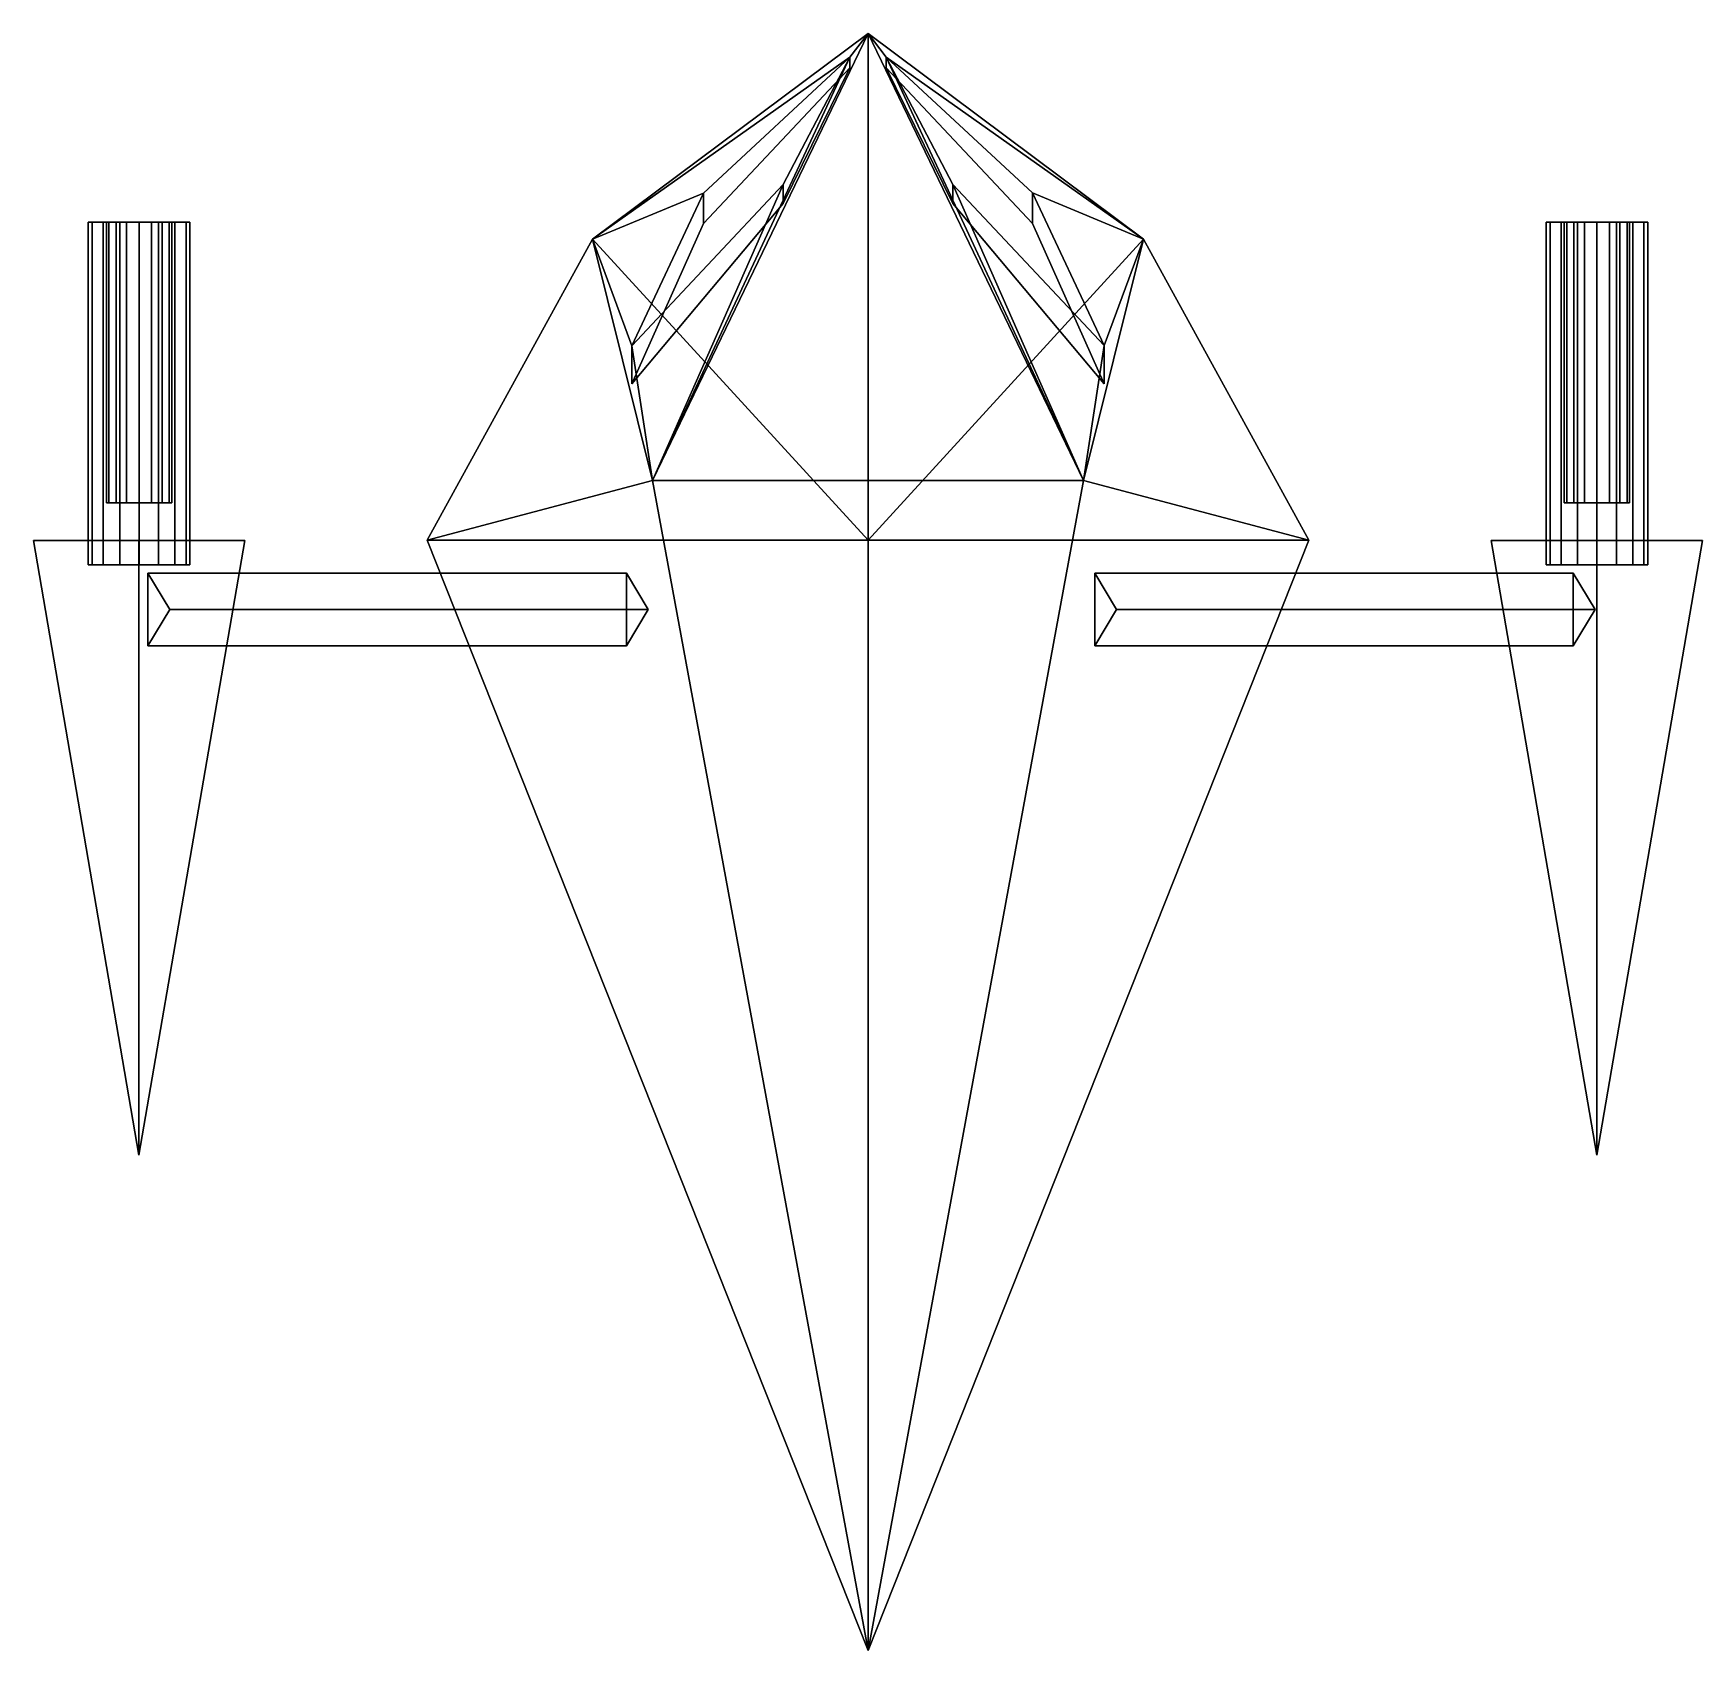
# Model space of a CAD drawing. Extents: x -2.93 to 2.93, y -2.84 to 2.84.
import ezdxf

# ---------------------------------------------------------------- set-up
doc = ezdxf.new("R2010")
doc.units = 0
for name, color, linetype in [('Cylinder', 15, 'CONTINUOUS'), ('Cylinder2', 15, 'CONTINUOUS'), ('Cylinder3', 15, 'CONTINUOUS'), ('Cylinder4', 15, 'CONTINUOUS'), ('NoName1', 15, 'CONTINUOUS'), ('NoName1001', 15, 'CONTINUOUS'), ('NoName5', 15, 'CONTINUOUS')]:
    doc.layers.add(name, color=color, linetype=linetype)

msp = doc.modelspace()

# ---------------------------------------------------------------- linework, layer by layer
at = {"layer": 'Cylinder', "color": 0}
for points in [[(0.79547, 0.942245, -0.077713), (2.472991, 0.942245, -0.673063), (2.549536, 0.8151, -0.457381), (0.872014, 0.8151, 0.137969)], [(0.79547, 0.687954, -0.077713), (2.472992, 0.687954, -0.673063), (2.472991, 0.942245, -0.673063), (0.79547, 0.942245, -0.077713)], [(0.79547, 0.687954, -0.077713), (0.79547, 0.942245, -0.077713), (0.872014, 0.8151, 0.137969)], [(2.549536, 0.8151, -0.457381), (2.472991, 0.942245, -0.673063), (2.472992, 0.687954, -0.673063)], [(0.872014, 0.8151, 0.137969), (2.549536, 0.8151, -0.457381), (2.472992, 0.687954, -0.673063), (0.79547, 0.687954, -0.077713)]]:
    msp.add_3dface(points, dxfattribs=at)
at = {"layer": 'Cylinder2', "color": 0}
for points in [[(2.391473, 2.17375, -0.643287), (2.377923, 2.17375, -0.575168), (2.377923, 0.972254, -0.575168), (2.391473, 0.972254, -0.643287)], [(2.377923, 2.17375, -0.575168), (2.391473, 2.17375, -0.507049), (2.391473, 0.972254, -0.507049), (2.377923, 0.972254, -0.575168)], [(2.377923, 2.17375, -0.575168), (2.391473, 2.17375, -0.643287), (2.450207, 2.17375, -0.618959)], [(2.441496, 2.17375, -0.575168), (2.377923, 2.17375, -0.575168), (2.450207, 2.17375, -0.618959)], [(2.450207, 2.17375, -0.531377), (2.377923, 2.17375, -0.575168), (2.441496, 2.17375, -0.575168)], [(2.391473, 2.17375, -0.507049), (2.377923, 2.17375, -0.575168), (2.450207, 2.17375, -0.531377)], [(2.430059, 2.17375, -0.701035), (2.391473, 2.17375, -0.643287), (2.391473, 0.972254, -0.643287), (2.430059, 0.972254, -0.701036)], [(2.391473, 2.17375, -0.507049), (2.430059, 2.17375, -0.4493), (2.430059, 0.972254, -0.4493), (2.391473, 0.972254, -0.507049)], [(2.391473, 2.17375, -0.643287), (2.430059, 2.17375, -0.701035), (2.475012, 2.17375, -0.656083)], [(2.450207, 2.17375, -0.618959), (2.391473, 2.17375, -0.643287), (2.475012, 2.17375, -0.656083)], [(2.475012, 2.17375, -0.494253), (2.391473, 2.17375, -0.507049), (2.450207, 2.17375, -0.531377)], [(2.512136, 2.17375, -0.469447), (2.391473, 2.17375, -0.507049), (2.475012, 2.17375, -0.494253)], [(2.430059, 2.17375, -0.4493), (2.391473, 2.17375, -0.507049), (2.512136, 2.17375, -0.469447)], [(2.487808, 2.17375, -0.739622), (2.430059, 2.17375, -0.701035), (2.430059, 0.972254, -0.701036), (2.487808, 0.972254, -0.739622)], [(2.430059, 2.17375, -0.4493), (2.487808, 2.17375, -0.410714), (2.487808, 0.972254, -0.410714), (2.430059, 0.972254, -0.4493)], [(2.512136, 2.17375, -0.680888), (2.430059, 2.17375, -0.701035), (2.555927, 2.17375, -0.689599)], [(2.475012, 2.17375, -0.656083), (2.430059, 2.17375, -0.701035), (2.512136, 2.17375, -0.680888)], [(2.430059, 2.17375, -0.4493), (2.512136, 2.17375, -0.469447), (2.555927, 2.17375, -0.460737)], [(2.681795, 2.17375, -0.4493), (2.430059, 2.17375, -0.4493), (2.555927, 2.17375, -0.460737)], [(2.487808, 2.17375, -0.410714), (2.430059, 2.17375, -0.4493), (2.681795, 2.17375, -0.4493)], [(2.430059, 2.17375, -0.701035), (2.487808, 2.17375, -0.739622), (2.624046, 2.17375, -0.739622)], [(2.681795, 2.17375, -0.701035), (2.430059, 2.17375, -0.701035), (2.624046, 2.17375, -0.739622)], [(2.555927, 2.17375, -0.689599), (2.430059, 2.17375, -0.701035), (2.681795, 2.17375, -0.701035)], [(2.555927, 2.17375, -0.753172), (2.487808, 2.17375, -0.739622), (2.487808, 0.972254, -0.739622), (2.555927, 0.972254, -0.753172)], [(2.487808, 2.17375, -0.410714), (2.555927, 2.17375, -0.397164), (2.555927, 0.972254, -0.397164), (2.487808, 0.972254, -0.410714)], [(2.624046, 2.17375, -0.410714), (2.487808, 2.17375, -0.410714), (2.681795, 2.17375, -0.4493)], [(2.555927, 2.17375, -0.397164), (2.487808, 2.17375, -0.410714), (2.624046, 2.17375, -0.410714)], [(2.624046, 2.17375, -0.739622), (2.487808, 2.17375, -0.739622), (2.555927, 2.17375, -0.753172)], [(2.624046, 2.17375, -0.739622), (2.555927, 2.17375, -0.753172), (2.555927, 0.972254, -0.753172), (2.624046, 0.972254, -0.739622)], [(2.555927, 2.17375, -0.397164), (2.624046, 2.17375, -0.410714), (2.624046, 0.972254, -0.410714), (2.555927, 0.972254, -0.397164)], [(2.599718, 2.17375, -0.680888), (2.555927, 2.17375, -0.689599), (2.681795, 2.17375, -0.701035)], [(2.681795, 2.17375, -0.4493), (2.555927, 2.17375, -0.460737), (2.599718, 2.17375, -0.469447)], [(2.636842, 2.17375, -0.656083), (2.599718, 2.17375, -0.680888), (2.681795, 2.17375, -0.701035)], [(2.599718, 2.17375, -0.469447), (2.636842, 2.17375, -0.494253), (2.720381, 2.17375, -0.507049)], [(2.681795, 2.17375, -0.4493), (2.599718, 2.17375, -0.469447), (2.720381, 2.17375, -0.507049)], [(2.681795, 2.17375, -0.701035), (2.624046, 2.17375, -0.739622), (2.624046, 0.972254, -0.739622), (2.681795, 0.972254, -0.701036)], [(2.624046, 2.17375, -0.410714), (2.681795, 2.17375, -0.4493), (2.681795, 0.972254, -0.4493), (2.624046, 0.972254, -0.410714)], [(2.720381, 2.17375, -0.643287), (2.636842, 2.17375, -0.656083), (2.681795, 2.17375, -0.701035)], [(2.661648, 2.17375, -0.618959), (2.636842, 2.17375, -0.656083), (2.720381, 2.17375, -0.643287)], [(2.636842, 2.17375, -0.494253), (2.661648, 2.17375, -0.531377), (2.720381, 2.17375, -0.507049)], [(2.670358, 2.17375, -0.575168), (2.661648, 2.17375, -0.618959), (2.720381, 2.17375, -0.643287)], [(2.661648, 2.17375, -0.531377), (2.670358, 2.17375, -0.575168), (2.733931, 2.17375, -0.575168)], [(2.720381, 2.17375, -0.507049), (2.661648, 2.17375, -0.531377), (2.733931, 2.17375, -0.575168)], [(2.733931, 2.17375, -0.575168), (2.670358, 2.17375, -0.575168), (2.720381, 2.17375, -0.643287)], [(2.720381, 2.17375, -0.643287), (2.681795, 2.17375, -0.701035), (2.681795, 0.972254, -0.701036), (2.720381, 0.972254, -0.643287)], [(2.681795, 2.17375, -0.4493), (2.720381, 2.17375, -0.507049), (2.720381, 0.972254, -0.507049), (2.681795, 0.972254, -0.4493)], [(2.733931, 2.17375, -0.575168), (2.720381, 2.17375, -0.643287), (2.720381, 0.972254, -0.643287), (2.733931, 0.972254, -0.575168)], [(2.720381, 2.17375, -0.507049), (2.733931, 2.17375, -0.575168), (2.733931, 0.972254, -0.575168), (2.720381, 0.972254, -0.507049)], [(2.377923, 0.972254, -0.575168), (2.720381, 0.972254, -0.643287), (2.391473, 0.972254, -0.643287)], [(2.733931, 0.972254, -0.575168), (2.720381, 0.972254, -0.643287), (2.377923, 0.972254, -0.575168)], [(2.720381, 0.972254, -0.507049), (2.733931, 0.972254, -0.575168), (2.377923, 0.972254, -0.575168)], [(2.391473, 0.972254, -0.507049), (2.720381, 0.972254, -0.507049), (2.377923, 0.972254, -0.575168)], [(2.391473, 0.972254, -0.643287), (2.720381, 0.972254, -0.643287), (2.430059, 0.972254, -0.701036)], [(2.681795, 0.972254, -0.4493), (2.720381, 0.972254, -0.507049), (2.391473, 0.972254, -0.507049)], [(2.430059, 0.972254, -0.4493), (2.681795, 0.972254, -0.4493), (2.391473, 0.972254, -0.507049)], [(2.430059, 0.972254, -0.701036), (2.681795, 0.972254, -0.701036), (2.487808, 0.972254, -0.739622)], [(2.720381, 0.972254, -0.643287), (2.681795, 0.972254, -0.701036), (2.430059, 0.972254, -0.701036)], [(2.624046, 0.972254, -0.410714), (2.681795, 0.972254, -0.4493), (2.430059, 0.972254, -0.4493)], [(2.487808, 0.972254, -0.410714), (2.624046, 0.972254, -0.410714), (2.430059, 0.972254, -0.4493)], [(2.487808, 0.972254, -0.739622), (2.624046, 0.972254, -0.739622), (2.555927, 0.972254, -0.753172)], [(2.681795, 0.972254, -0.701036), (2.624046, 0.972254, -0.739622), (2.487808, 0.972254, -0.739622)], [(2.555927, 0.972254, -0.397164), (2.624046, 0.972254, -0.410714), (2.487808, 0.972254, -0.410714)]]:
    msp.add_3dface(points, dxfattribs=at)
at = {"layer": 'Cylinder2', "color": 1}
for points in [[(2.441496, 1.188765, -0.575168), (2.450207, 1.188765, -0.531377), (2.450207, 2.17375, -0.531377), (2.441496, 2.17375, -0.575168)], [(2.450207, 1.188765, -0.618959), (2.441496, 1.188765, -0.575168), (2.441496, 2.17375, -0.575168), (2.450207, 2.17375, -0.618959)], [(2.450207, 1.188765, -0.531377), (2.475012, 1.188765, -0.494253), (2.475012, 2.17375, -0.494253), (2.450207, 2.17375, -0.531377)], [(2.475012, 1.188765, -0.656083), (2.450207, 1.188765, -0.618959), (2.450207, 2.17375, -0.618959), (2.475012, 2.17375, -0.656083)], [(2.475012, 1.188765, -0.494253), (2.512136, 1.188765, -0.469447), (2.512136, 2.17375, -0.469447), (2.475012, 2.17375, -0.494253)], [(2.512136, 1.188765, -0.680888), (2.475012, 1.188765, -0.656083), (2.475012, 2.17375, -0.656083), (2.512136, 2.17375, -0.680888)], [(2.512136, 1.188765, -0.469447), (2.555927, 1.188765, -0.460737), (2.555927, 2.17375, -0.460737), (2.512136, 2.17375, -0.469447)], [(2.555927, 1.188765, -0.689599), (2.512136, 1.188765, -0.680888), (2.512136, 2.17375, -0.680888), (2.555927, 2.17375, -0.689599)], [(2.555927, 1.188765, -0.460737), (2.599718, 1.188765, -0.469447), (2.599718, 2.17375, -0.469447), (2.555927, 2.17375, -0.460737)], [(2.599718, 1.188765, -0.680888), (2.555927, 1.188765, -0.689599), (2.555927, 2.17375, -0.689599), (2.599718, 2.17375, -0.680888)], [(2.599718, 1.188765, -0.469447), (2.636842, 1.188765, -0.494253), (2.636842, 2.17375, -0.494253), (2.599718, 2.17375, -0.469447)], [(2.636842, 1.188765, -0.656083), (2.599718, 1.188765, -0.680888), (2.599718, 2.17375, -0.680888), (2.636842, 2.17375, -0.656083)], [(2.636842, 1.188765, -0.494253), (2.661648, 1.188765, -0.531377), (2.661648, 2.17375, -0.531377), (2.636842, 2.17375, -0.494253)], [(2.661648, 1.188765, -0.618959), (2.636842, 1.188765, -0.656083), (2.636842, 2.17375, -0.656083), (2.661648, 2.17375, -0.618959)], [(2.661648, 1.188765, -0.531377), (2.670358, 1.188765, -0.575168), (2.670358, 2.17375, -0.575168), (2.661648, 2.17375, -0.531377)], [(2.670358, 1.188765, -0.575168), (2.661648, 1.188765, -0.618959), (2.661648, 2.17375, -0.618959), (2.670358, 2.17375, -0.575168)], [(2.441496, 1.188765, -0.575168), (2.450207, 1.188765, -0.618959), (2.661648, 1.188765, -0.618959)], [(2.670358, 1.188765, -0.575168), (2.441496, 1.188765, -0.575168), (2.661648, 1.188765, -0.618959)], [(2.450207, 1.188765, -0.531377), (2.441496, 1.188765, -0.575168), (2.670358, 1.188765, -0.575168)], [(2.450207, 1.188765, -0.618959), (2.475012, 1.188765, -0.656083), (2.636842, 1.188765, -0.656083)], [(2.661648, 1.188765, -0.618959), (2.450207, 1.188765, -0.618959), (2.636842, 1.188765, -0.656083)], [(2.661648, 1.188765, -0.531377), (2.450207, 1.188765, -0.531377), (2.670358, 1.188765, -0.575168)], [(2.475012, 1.188765, -0.494253), (2.450207, 1.188765, -0.531377), (2.661648, 1.188765, -0.531377)], [(2.475012, 1.188765, -0.656083), (2.512136, 1.188765, -0.680888), (2.599718, 1.188765, -0.680888)], [(2.636842, 1.188765, -0.656083), (2.475012, 1.188765, -0.656083), (2.599718, 1.188765, -0.680888)], [(2.636842, 1.188765, -0.494253), (2.475012, 1.188765, -0.494253), (2.661648, 1.188765, -0.531377)], [(2.512136, 1.188765, -0.469447), (2.475012, 1.188765, -0.494253), (2.636842, 1.188765, -0.494253)], [(2.599718, 1.188765, -0.680888), (2.512136, 1.188765, -0.680888), (2.555927, 1.188765, -0.689599)], [(2.599718, 1.188765, -0.469447), (2.512136, 1.188765, -0.469447), (2.636842, 1.188765, -0.494253)], [(2.555927, 1.188765, -0.460737), (2.512136, 1.188765, -0.469447), (2.599718, 1.188765, -0.469447)]]:
    msp.add_3dface(points, dxfattribs=at)
at = {"layer": 'Cylinder3', "color": 0}
for points in [[(-2.719775, 2.17375, -0.643287), (-2.733325, 2.17375, -0.575168), (-2.733325, 0.972254, -0.575168), (-2.719775, 0.972254, -0.643287)], [(-2.733325, 2.17375, -0.575168), (-2.719775, 2.17375, -0.507049), (-2.719775, 0.972254, -0.507049), (-2.733325, 0.972254, -0.575168)], [(-2.733325, 2.17375, -0.575168), (-2.719775, 2.17375, -0.643287), (-2.661041, 2.17375, -0.618959)], [(-2.669752, 2.17375, -0.575168), (-2.733325, 2.17375, -0.575168), (-2.661041, 2.17375, -0.618959)], [(-2.661041, 2.17375, -0.531377), (-2.733325, 2.17375, -0.575168), (-2.669752, 2.17375, -0.575168)], [(-2.719775, 2.17375, -0.507049), (-2.733325, 2.17375, -0.575168), (-2.661041, 2.17375, -0.531377)], [(-2.681189, 2.17375, -0.701035), (-2.719775, 2.17375, -0.643287), (-2.719775, 0.972254, -0.643287), (-2.681189, 0.972254, -0.701036)], [(-2.719775, 2.17375, -0.507049), (-2.681189, 2.17375, -0.4493), (-2.681189, 0.972254, -0.4493), (-2.719775, 0.972254, -0.507049)], [(-2.719775, 2.17375, -0.643287), (-2.681189, 2.17375, -0.701035), (-2.636236, 2.17375, -0.656083)], [(-2.661041, 2.17375, -0.618959), (-2.719775, 2.17375, -0.643287), (-2.636236, 2.17375, -0.656083)], [(-2.636236, 2.17375, -0.494253), (-2.719775, 2.17375, -0.507049), (-2.661041, 2.17375, -0.531377)], [(-2.599112, 2.17375, -0.469447), (-2.719775, 2.17375, -0.507049), (-2.636236, 2.17375, -0.494253)], [(-2.681189, 2.17375, -0.4493), (-2.719775, 2.17375, -0.507049), (-2.599112, 2.17375, -0.469447)], [(-2.62344, 2.17375, -0.739622), (-2.681189, 2.17375, -0.701035), (-2.681189, 0.972254, -0.701036), (-2.62344, 0.972254, -0.739622)], [(-2.681189, 2.17375, -0.4493), (-2.62344, 2.17375, -0.410714), (-2.62344, 0.972254, -0.410714), (-2.681189, 0.972254, -0.4493)], [(-2.599112, 2.17375, -0.680888), (-2.681189, 2.17375, -0.701035), (-2.555321, 2.17375, -0.689599)], [(-2.636236, 2.17375, -0.656083), (-2.681189, 2.17375, -0.701035), (-2.599112, 2.17375, -0.680888)], [(-2.681189, 2.17375, -0.4493), (-2.599112, 2.17375, -0.469447), (-2.555321, 2.17375, -0.460737)], [(-2.429453, 2.17375, -0.4493), (-2.681189, 2.17375, -0.4493), (-2.555321, 2.17375, -0.460737)], [(-2.62344, 2.17375, -0.410714), (-2.681189, 2.17375, -0.4493), (-2.429453, 2.17375, -0.4493)], [(-2.681189, 2.17375, -0.701035), (-2.62344, 2.17375, -0.739622), (-2.487202, 2.17375, -0.739622)], [(-2.429453, 2.17375, -0.701035), (-2.681189, 2.17375, -0.701035), (-2.487202, 2.17375, -0.739622)], [(-2.555321, 2.17375, -0.689599), (-2.681189, 2.17375, -0.701035), (-2.429453, 2.17375, -0.701035)], [(-2.555321, 2.17375, -0.753172), (-2.62344, 2.17375, -0.739622), (-2.62344, 0.972254, -0.739622), (-2.555321, 0.972254, -0.753172)], [(-2.62344, 2.17375, -0.410714), (-2.555321, 2.17375, -0.397164), (-2.555321, 0.972254, -0.397164), (-2.62344, 0.972254, -0.410714)], [(-2.487202, 2.17375, -0.410714), (-2.62344, 2.17375, -0.410714), (-2.429453, 2.17375, -0.4493)], [(-2.555321, 2.17375, -0.397164), (-2.62344, 2.17375, -0.410714), (-2.487202, 2.17375, -0.410714)], [(-2.487202, 2.17375, -0.739622), (-2.62344, 2.17375, -0.739622), (-2.555321, 2.17375, -0.753172)], [(-2.487202, 2.17375, -0.739622), (-2.555321, 2.17375, -0.753172), (-2.555321, 0.972254, -0.753172), (-2.487202, 0.972254, -0.739622)], [(-2.555321, 2.17375, -0.397164), (-2.487202, 2.17375, -0.410714), (-2.487202, 0.972254, -0.410714), (-2.555321, 0.972254, -0.397164)], [(-2.51153, 2.17375, -0.680888), (-2.555321, 2.17375, -0.689599), (-2.429453, 2.17375, -0.701035)], [(-2.429453, 2.17375, -0.4493), (-2.555321, 2.17375, -0.460737), (-2.51153, 2.17375, -0.469447)], [(-2.474406, 2.17375, -0.656083), (-2.51153, 2.17375, -0.680888), (-2.429453, 2.17375, -0.701035)], [(-2.51153, 2.17375, -0.469447), (-2.474406, 2.17375, -0.494253), (-2.390867, 2.17375, -0.507049)], [(-2.429453, 2.17375, -0.4493), (-2.51153, 2.17375, -0.469447), (-2.390867, 2.17375, -0.507049)], [(-2.429453, 2.17375, -0.701035), (-2.487202, 2.17375, -0.739622), (-2.487202, 0.972254, -0.739622), (-2.429453, 0.972254, -0.701036)], [(-2.487202, 2.17375, -0.410714), (-2.429453, 2.17375, -0.4493), (-2.429453, 0.972254, -0.4493), (-2.487202, 0.972254, -0.410714)], [(-2.390867, 2.17375, -0.643287), (-2.474406, 2.17375, -0.656083), (-2.429453, 2.17375, -0.701035)], [(-2.4496, 2.17375, -0.618959), (-2.474406, 2.17375, -0.656083), (-2.390867, 2.17375, -0.643287)], [(-2.474406, 2.17375, -0.494253), (-2.4496, 2.17375, -0.531377), (-2.390867, 2.17375, -0.507049)], [(-2.44089, 2.17375, -0.575168), (-2.4496, 2.17375, -0.618959), (-2.390867, 2.17375, -0.643287)], [(-2.4496, 2.17375, -0.531377), (-2.44089, 2.17375, -0.575168), (-2.377317, 2.17375, -0.575168)], [(-2.390867, 2.17375, -0.507049), (-2.4496, 2.17375, -0.531377), (-2.377317, 2.17375, -0.575168)], [(-2.377317, 2.17375, -0.575168), (-2.44089, 2.17375, -0.575168), (-2.390867, 2.17375, -0.643287)], [(-2.390867, 2.17375, -0.643287), (-2.429453, 2.17375, -0.701035), (-2.429453, 0.972254, -0.701036), (-2.390867, 0.972254, -0.643287)], [(-2.429453, 2.17375, -0.4493), (-2.390867, 2.17375, -0.507049), (-2.390867, 0.972254, -0.507049), (-2.429453, 0.972254, -0.4493)], [(-2.377317, 2.17375, -0.575168), (-2.390867, 2.17375, -0.643287), (-2.390867, 0.972254, -0.643287), (-2.377317, 0.972254, -0.575168)], [(-2.390867, 2.17375, -0.507049), (-2.377317, 2.17375, -0.575168), (-2.377317, 0.972254, -0.575168), (-2.390867, 0.972254, -0.507049)], [(-2.733325, 0.972254, -0.575168), (-2.390867, 0.972254, -0.643287), (-2.719775, 0.972254, -0.643287)], [(-2.377317, 0.972254, -0.575168), (-2.390867, 0.972254, -0.643287), (-2.733325, 0.972254, -0.575168)], [(-2.390867, 0.972254, -0.507049), (-2.377317, 0.972254, -0.575168), (-2.733325, 0.972254, -0.575168)], [(-2.719775, 0.972254, -0.507049), (-2.390867, 0.972254, -0.507049), (-2.733325, 0.972254, -0.575168)], [(-2.719775, 0.972254, -0.643287), (-2.390867, 0.972254, -0.643287), (-2.681189, 0.972254, -0.701036)], [(-2.429453, 0.972254, -0.4493), (-2.390867, 0.972254, -0.507049), (-2.719775, 0.972254, -0.507049)], [(-2.681189, 0.972254, -0.4493), (-2.429453, 0.972254, -0.4493), (-2.719775, 0.972254, -0.507049)], [(-2.681189, 0.972254, -0.701036), (-2.429453, 0.972254, -0.701036), (-2.62344, 0.972254, -0.739622)], [(-2.390867, 0.972254, -0.643287), (-2.429453, 0.972254, -0.701036), (-2.681189, 0.972254, -0.701036)], [(-2.487202, 0.972254, -0.410714), (-2.429453, 0.972254, -0.4493), (-2.681189, 0.972254, -0.4493)], [(-2.62344, 0.972254, -0.410714), (-2.487202, 0.972254, -0.410714), (-2.681189, 0.972254, -0.4493)], [(-2.62344, 0.972254, -0.739622), (-2.487202, 0.972254, -0.739622), (-2.555321, 0.972254, -0.753172)], [(-2.429453, 0.972254, -0.701036), (-2.487202, 0.972254, -0.739622), (-2.62344, 0.972254, -0.739622)], [(-2.555321, 0.972254, -0.397164), (-2.487202, 0.972254, -0.410714), (-2.62344, 0.972254, -0.410714)]]:
    msp.add_3dface(points, dxfattribs=at)
at = {"layer": 'Cylinder3', "color": 1}
for points in [[(-2.669752, 1.188765, -0.575168), (-2.661041, 1.188765, -0.531377), (-2.661041, 2.17375, -0.531377), (-2.669752, 2.17375, -0.575168)], [(-2.661041, 1.188765, -0.618959), (-2.669752, 1.188765, -0.575168), (-2.669752, 2.17375, -0.575168), (-2.661041, 2.17375, -0.618959)], [(-2.661041, 1.188765, -0.531377), (-2.636236, 1.188765, -0.494253), (-2.636236, 2.17375, -0.494253), (-2.661041, 2.17375, -0.531377)], [(-2.636236, 1.188765, -0.656083), (-2.661041, 1.188765, -0.618959), (-2.661041, 2.17375, -0.618959), (-2.636236, 2.17375, -0.656083)], [(-2.636236, 1.188765, -0.494253), (-2.599112, 1.188765, -0.469447), (-2.599112, 2.17375, -0.469447), (-2.636236, 2.17375, -0.494253)], [(-2.599112, 1.188765, -0.680888), (-2.636236, 1.188765, -0.656083), (-2.636236, 2.17375, -0.656083), (-2.599112, 2.17375, -0.680888)], [(-2.599112, 1.188765, -0.469447), (-2.555321, 1.188765, -0.460737), (-2.555321, 2.17375, -0.460737), (-2.599112, 2.17375, -0.469447)], [(-2.555321, 1.188765, -0.689599), (-2.599112, 1.188765, -0.680888), (-2.599112, 2.17375, -0.680888), (-2.555321, 2.17375, -0.689599)], [(-2.555321, 1.188765, -0.460737), (-2.51153, 1.188765, -0.469447), (-2.51153, 2.17375, -0.469447), (-2.555321, 2.17375, -0.460737)], [(-2.51153, 1.188765, -0.680888), (-2.555321, 1.188765, -0.689599), (-2.555321, 2.17375, -0.689599), (-2.51153, 2.17375, -0.680888)], [(-2.51153, 1.188765, -0.469447), (-2.474406, 1.188765, -0.494253), (-2.474406, 2.17375, -0.494253), (-2.51153, 2.17375, -0.469447)], [(-2.474406, 1.188765, -0.656083), (-2.51153, 1.188765, -0.680888), (-2.51153, 2.17375, -0.680888), (-2.474406, 2.17375, -0.656083)], [(-2.474406, 1.188765, -0.494253), (-2.4496, 1.188765, -0.531377), (-2.4496, 2.17375, -0.531377), (-2.474406, 2.17375, -0.494253)], [(-2.4496, 1.188765, -0.618959), (-2.474406, 1.188765, -0.656083), (-2.474406, 2.17375, -0.656083), (-2.4496, 2.17375, -0.618959)], [(-2.4496, 1.188765, -0.531377), (-2.44089, 1.188765, -0.575168), (-2.44089, 2.17375, -0.575168), (-2.4496, 2.17375, -0.531377)], [(-2.44089, 1.188765, -0.575168), (-2.4496, 1.188765, -0.618959), (-2.4496, 2.17375, -0.618959), (-2.44089, 2.17375, -0.575168)], [(-2.669752, 1.188765, -0.575168), (-2.661041, 1.188765, -0.618959), (-2.4496, 1.188765, -0.618959)], [(-2.44089, 1.188765, -0.575168), (-2.669752, 1.188765, -0.575168), (-2.4496, 1.188765, -0.618959)], [(-2.661041, 1.188765, -0.531377), (-2.669752, 1.188765, -0.575168), (-2.44089, 1.188765, -0.575168)], [(-2.661041, 1.188765, -0.618959), (-2.636236, 1.188765, -0.656083), (-2.474406, 1.188765, -0.656083)], [(-2.4496, 1.188765, -0.618959), (-2.661041, 1.188765, -0.618959), (-2.474406, 1.188765, -0.656083)], [(-2.4496, 1.188765, -0.531377), (-2.661041, 1.188765, -0.531377), (-2.44089, 1.188765, -0.575168)], [(-2.636236, 1.188765, -0.494253), (-2.661041, 1.188765, -0.531377), (-2.4496, 1.188765, -0.531377)], [(-2.636236, 1.188765, -0.656083), (-2.599112, 1.188765, -0.680888), (-2.51153, 1.188765, -0.680888)], [(-2.474406, 1.188765, -0.656083), (-2.636236, 1.188765, -0.656083), (-2.51153, 1.188765, -0.680888)], [(-2.474406, 1.188765, -0.494253), (-2.636236, 1.188765, -0.494253), (-2.4496, 1.188765, -0.531377)], [(-2.599112, 1.188765, -0.469447), (-2.636236, 1.188765, -0.494253), (-2.474406, 1.188765, -0.494253)], [(-2.51153, 1.188765, -0.680888), (-2.599112, 1.188765, -0.680888), (-2.555321, 1.188765, -0.689599)], [(-2.51153, 1.188765, -0.469447), (-2.599112, 1.188765, -0.469447), (-2.474406, 1.188765, -0.494253)], [(-2.555321, 1.188765, -0.460737), (-2.599112, 1.188765, -0.469447), (-2.51153, 1.188765, -0.469447)]]:
    msp.add_3dface(points, dxfattribs=at)
at = {"layer": 'Cylinder4', "color": 0}
for points in [[(-0.846972, 0.687957, 0.066074), (-2.524495, 0.687951, -0.529274), (-2.524495, 0.942242, -0.529274), (-0.846972, 0.942248, 0.066074)], [(-0.846972, 0.942248, 0.066074), (-2.524495, 0.942242, -0.529274), (-2.447946, 0.815097, -0.744954), (-0.770423, 0.815102, -0.149606)], [(-2.524495, 0.942242, -0.529274), (-2.524495, 0.687951, -0.529274), (-2.447946, 0.815097, -0.744954)], [(-0.770423, 0.815102, -0.149606), (-0.846972, 0.687957, 0.066074), (-0.846972, 0.942248, 0.066074)], [(-0.770423, 0.815102, -0.149606), (-2.447946, 0.815097, -0.744954), (-2.524495, 0.687951, -0.529274), (-0.846972, 0.687957, 0.066074)]]:
    msp.add_3dface(points, dxfattribs=at)
at = {"layer": 'NoName1', "color": 0}
for points in [[(-2.555964, 1.05772, -0.128648), (-2.925971, 1.057657, -0.805097), (-2.184698, 1.057728, -0.805101)], [(-2.555963, -1.098092, -0.573989), (-2.184698, 1.057728, -0.805101), (-2.925971, 1.057657, -0.805097)], [(-2.925971, 1.057657, -0.805097), (-2.555964, 1.05772, -0.128648), (-2.555963, -1.098092, -0.573989)], [(-2.555963, -1.098092, -0.573989), (-2.555964, 1.05772, -0.128648), (-2.184698, 1.057728, -0.805101)]]:
    msp.add_3dface(points, dxfattribs=at)
at = {"layer": 'NoName1001', "color": 0}
for points in [[(2.555282, 1.05772, -0.128648), (2.185276, 1.057657, -0.805097), (2.926548, 1.057728, -0.805101)], [(2.555284, -1.098092, -0.573989), (2.926548, 1.057728, -0.805101), (2.185276, 1.057657, -0.805097)], [(2.185276, 1.057657, -0.805097), (2.555282, 1.05772, -0.128648), (2.555284, -1.098092, -0.573989)], [(2.555284, -1.098092, -0.573989), (2.555282, 1.05772, -0.128648), (2.926548, 1.057728, -0.805101)]]:
    msp.add_3dface(points, dxfattribs=at)
at = {"layer": 'NoName5', "color": 2}
for points in [[(0.0003, 2.83526, -0.074353), (-0.063252, 2.751844, -0.042845), (-0.966004, 2.113544, -0.074354)], [(0.0003, 2.83526, -0.074353), (-0.755234, 1.267493, 0.805101), (-0.063252, 2.751844, -0.042845)], [(0.0003, 2.83526, -0.074353), (0.063603, 2.752056, -0.042845), (0.755837, 1.267493, 0.805101)], [(0.0003, 2.83526, -0.074353), (0.966616, 2.114208, -0.07436), (0.063603, 2.752056, -0.042845)], [(-0.063252, 2.751844, -0.042845), (-0.576944, 2.275154, 0.03868), (-0.966004, 2.113544, -0.074354)], [(-0.063252, 2.751844, -0.042845), (-0.755234, 1.267493, 0.805101), (-0.297209, 2.30526, 0.195403)], [(-0.063271, 2.714192, -0.042845), (-0.576944, 2.169105, 0.038681), (-0.576944, 2.275154, 0.03868), (-0.063252, 2.751844, -0.042845)], [(-0.297218, 2.238543, 0.195404), (-0.063271, 2.714192, -0.042845), (-0.063252, 2.751844, -0.042845), (-0.297209, 2.30526, 0.195403)], [(0.063603, 2.752056, -0.042845), (0.29756, 2.305492, 0.195403), (0.755837, 1.267493, 0.805101)], [(0.063603, 2.752056, -0.042845), (0.966616, 2.114208, -0.07436), (0.577295, 2.27567, 0.03868)], [(0.297569, 2.238543, 0.195403), (0.29756, 2.305492, 0.195403), (0.063603, 2.752056, -0.042845), (0.063622, 2.714192, -0.042845)], [(0.063622, 2.714192, -0.042845), (0.063603, 2.752056, -0.042845), (0.577295, 2.27567, 0.03868), (0.577295, 2.169105, 0.03868)], [(-0.297209, 2.30526, 0.195403), (-0.755234, 1.267493, 0.805101), (-0.827484, 1.739835, 0.343841)], [(-0.827484, 1.60697, 0.343842), (-0.297218, 2.238543, 0.195404), (-0.297209, 2.30526, 0.195403), (-0.827484, 1.739835, 0.343841)], [(0.29756, 2.305492, 0.195403), (0.827834, 1.740345, 0.343841), (0.755837, 1.267493, 0.805101)], [(0.827834, 1.60697, 0.343841), (0.827834, 1.740345, 0.343841), (0.29756, 2.305492, 0.195403), (0.297569, 2.238543, 0.195403)], [(-0.576944, 2.275154, 0.03868), (-0.827484, 1.739835, 0.343841), (-0.966004, 2.113544, -0.074354)], [(-0.576944, 2.169105, 0.038681), (-0.827484, 1.60697, 0.343842), (-0.827484, 1.739835, 0.343841), (-0.576944, 2.275154, 0.03868)], [(0.577295, 2.27567, 0.03868), (0.966616, 2.114208, -0.07436), (0.827834, 1.740345, 0.343841)], [(0.577295, 2.169105, 0.03868), (0.577295, 2.27567, 0.03868), (0.827834, 1.740345, 0.343841), (0.827834, 1.60697, 0.343841)], [(-0.966004, 2.113544, -0.074354), (-0.827484, 1.739835, 0.343841), (-0.755234, 1.267493, 0.805101)], [(0.966616, 2.114208, -0.07436), (0.755837, 1.267493, 0.805101), (0.827834, 1.740345, 0.343841)]]:
    msp.add_3dface(points, dxfattribs=at)
at = {"layer": 'NoName5', "color": 0}
for points in [[(-0.966004, 2.113544, -0.074354), (0.000299, 1.05806, -0.375589), (0.0003, 2.83526, -0.074353)], [(0.000299, 1.05806, -0.375589), (0.966616, 2.114208, -0.07436), (0.0003, 2.83526, -0.074353)], [(-0.966004, 2.113544, -0.074354), (-0.755234, 1.267493, 0.805101), (-1.545788, 1.058236, -0.07325)], [(0.000299, 1.05806, -0.375589), (-0.966004, 2.113544, -0.074354), (-1.545788, 1.058236, -0.07325)], [(0.966616, 2.114208, -0.07436), (0.000299, 1.05806, -0.375589), (1.545396, 1.058237, -0.07325)], [(0.755837, 1.267493, 0.805101), (0.966616, 2.114208, -0.07436), (1.545396, 1.058237, -0.07325)], [(-0.755234, 1.267493, 0.805101), (0.000302, -2.835261, -0.293864), (-1.545788, 1.058236, -0.07325)], [(1.545396, 1.058237, -0.07325), (0.000302, -2.835261, -0.293864), (0.755837, 1.267493, 0.805101)], [(-1.545788, 1.058236, -0.07325), (0.000302, -2.835261, -0.293864), (0.000299, 1.05806, -0.375589)], [(0.000299, 1.05806, -0.375589), (0.000302, -2.835261, -0.293864), (1.545396, 1.058237, -0.07325)]]:
    msp.add_3dface(points, dxfattribs=at)
at = {"layer": 'NoName5', "color": 4}
for points in [[(-0.755234, 1.267493, 0.805101), (0.0003, 2.83526, -0.074353), (0.755837, 1.267493, 0.805101)], [(0.755837, 1.267493, 0.805101), (0.000302, -2.835261, -0.293864), (-0.755234, 1.267493, 0.805101)]]:
    msp.add_3dface(points, dxfattribs=at)
at = {"layer": 'NoName5', "color": 1}
msp.add_3dface([(-0.297218, 2.238543, 0.195404), (-0.827484, 1.60697, 0.343842), (-0.576944, 2.169105, 0.038681), (-0.063271, 2.714192, -0.042845)], dxfattribs=at)
at = {"layer": 'NoName5', "color": 3}
msp.add_3dface([(0.577295, 2.169105, 0.03868), (0.827834, 1.60697, 0.343841), (0.297569, 2.238543, 0.195403), (0.063622, 2.714192, -0.042845)], dxfattribs=at)

doc.saveas('drawing.dxf')
